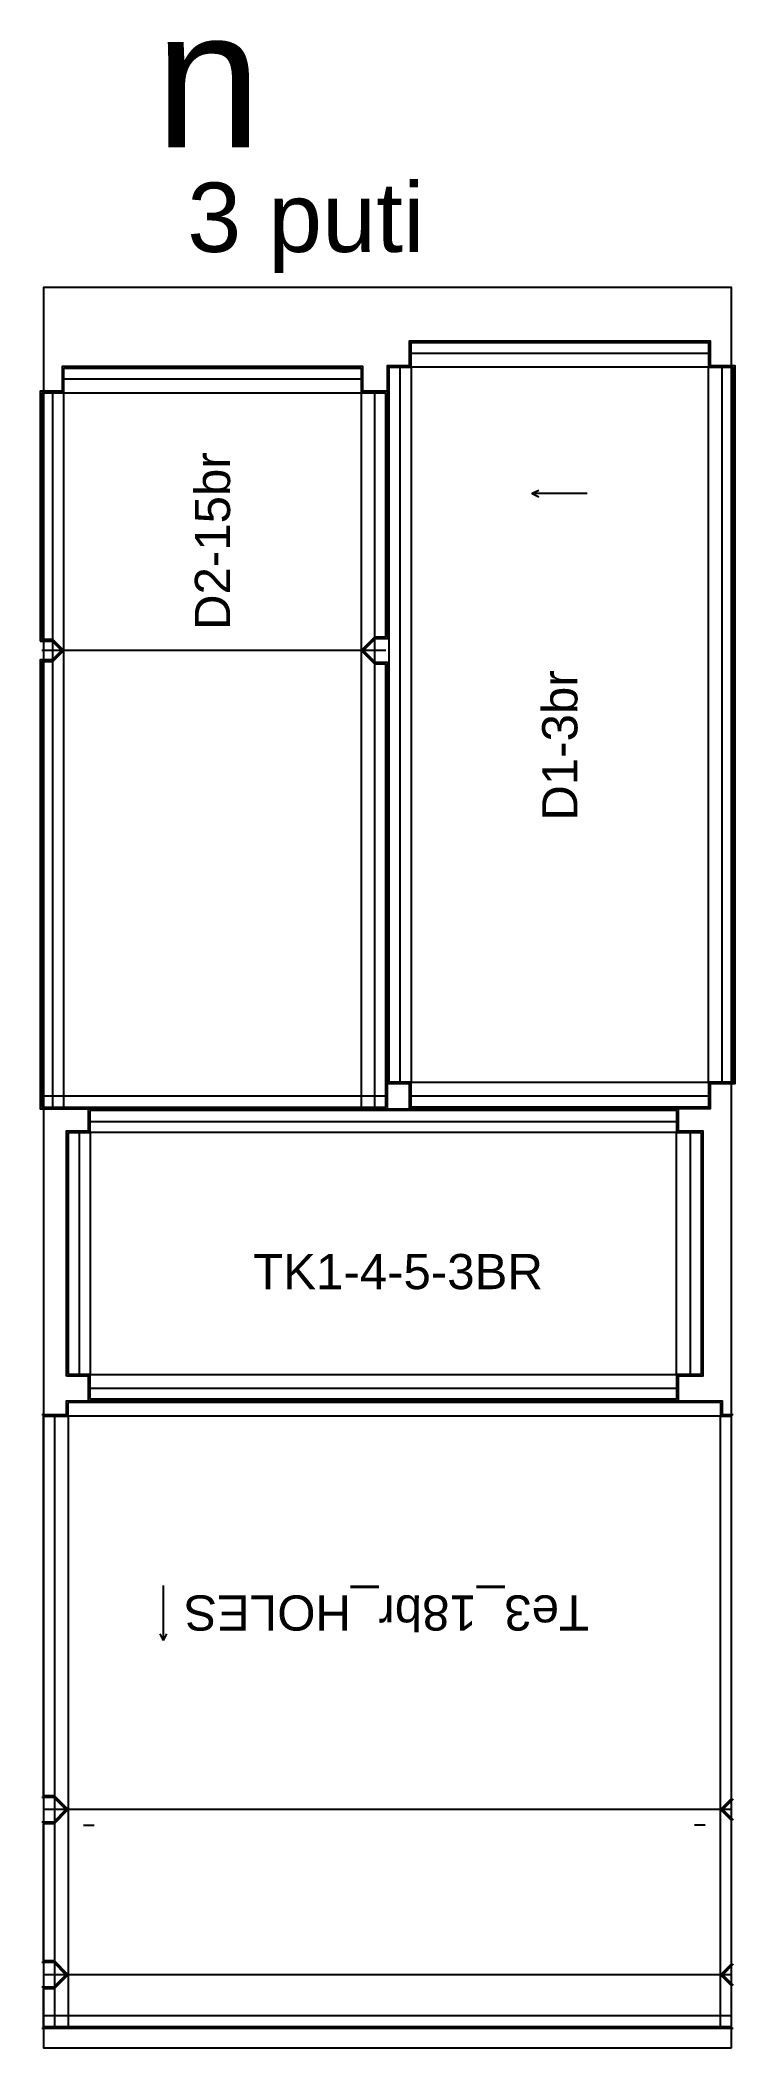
# Model space of a CAD drawing. Header units: inches. Extents: x -6 to 1256, y 0 to 3649.
import ezdxf

# ---------------------------------------------------------------- set-up
doc = ezdxf.new("R2010")
doc.units = ezdxf.units.IN
doc.header["$MEASUREMENT"] = 0
for name, color, linetype in [('CUT', 3, 'Continuous'), ('FREZ', 6, 'Continuous'), ('holes', 5, 'Continuous'), ('sheets', 140, 'Continuous')]:
    doc.layers.add(name, color=color, linetype=linetype)
doc.styles.get("Standard").update_dxf_attribs({"font": 'arial.ttf'})

msp = doc.modelspace()

# ---------------------------------------------------------------- linework, layer by layer
for p, q in [((37, 3053), (577, 3053)), ((37, 3008), (37, 3053)), ((577, 3053), (577, 3008)), ((-3, 2560), (-3, 3008)), ((-3, 3008), (37, 3008)), ((577, 3008), (622, 3008)), ((622, 2565), (622, 3008)), ((988, 2825), (888, 2825)), ((17, 2560), (-3, 2560)), ((37, 2540), (17, 2560)), ((577, 2540), (602, 2565)), ((602, 2565), (622, 2565)), ((-3, 1710), (-3, 2520)), ((-3, 2520), (17, 2520)), ((17, 2520), (37, 2540)), ((602, 2515), (577, 2540)), ((622, 2515), (602, 2515)), ((622, 1710), (622, 2515)), ((-3, 1710), (622, 1710)), ((1150, 1704), (85, 1704)), ((85, 1664), (85, 1704)), ((1150, 1704), (1150, 1664)), ((45, 1664), (45, 1224)), ((45, 1664), (85, 1664)), ((1150, 1664), (1195, 1664)), ((1195, 1664), (1195, 1224)), ((85, 1224), (45, 1224)), ((85, 1179), (85, 1224)), ((1195, 1224), (1150, 1224)), ((1150, 1224), (1150, 1179)), ((1230, 1173), (45, 1173)), ((45, 1148), (45, 1173)), ((1150, 1179), (85, 1179)), ((1230, 1173), (1230, 1148)), ((0, 458), (0, 1148)), ((0, 1148), (45, 1148)), ((1230, 1148), (1250, 1148)), ((1250, 453), (1250, 1148)), ((217.5, 840.5), (217.5, 740.5)), ((211.5, 752.5), (217.5, 740.5)), ((223.5, 752.5), (217.5, 740.5)), ((20, 458), (0, 458)), ((45, 433), (20, 458)), ((1230, 433), (1250, 453)), ((0, 283), (0, 408)), ((0, 408), (20, 408)), ((20, 408), (45, 433)), ((1250, 413), (1230, 433)), ((1250, 283), (1250, 413)), ((0, 158), (0, 283)), ((1250, 153), (1250, 283)), ((20, 158), (0, 158)), ((45, 133), (20, 158)), ((1230, 133), (1250, 153)), ((20, 108), (45, 133)), ((1250, 113), (1230, 133)), ((1250, 38), (1250, 113)), ((0, 38), (0, 108)), ((0, 108), (20, 108)), ((1250, 38), (0, 38))]:
    msp.add_line(p, q)
msp.add_lwpolyline([(1253, 3055), (1253, 1755), (1208, 1755), (1208, 1710), (668, 1710), (668, 1755), (628, 1755), (628, 3055), (668, 3055), (668, 3100), (1208, 3100), (1208, 3055)], close=True)
msp.add_lwpolyline([(900, 2831), (888, 2825), (900, 2819)])
at = {"layer": 'CUT'}
for points in [[(625, 3011), (625, 3058), (665, 3058), (665, 3103), (1211, 3103), (1211, 3058), (1256, 3058), (1256, 1752), (1211, 1752), (1211, 1707), (665, 1707), (665, 1752), (625, 1752)], [(-3, 1151), (42, 1151), (42, 1176), (1233, 1176), (1233, 1151), (1253, 1151)], [(-3, 411), (18.8, 411), (40.8, 433), (18.8, 455), (-3, 455)], [(1253, 451.8), (1234.2, 433), (1253, 414.2)], [(-3, 111), (18.8, 111), (40.8, 133), (18.8, 155), (-3, 155)], [(1253, 151.8), (1234.2, 133), (1253, 114.2)], [(1253, 35), (-3, 35)]]:
    msp.add_lwpolyline(points, dxfattribs=at)
for points in [[(-6, 2557), (15.8, 2557), (32.8, 2540), (15.8, 2523), (-6, 2523), (-6, 1707), (625, 1707), (625, 2518), (603.2, 2518), (581.2, 2540), (603.2, 2562), (625, 2562), (625, 3011), (580, 3011), (580, 3056), (34, 3056), (34, 3011), (-6, 3011)], [(42, 1221), (42, 1667), (82, 1667), (82, 1707), (1153, 1707), (1153, 1667), (1198, 1667), (1198, 1221), (1153, 1221), (1153, 1176), (82, 1176), (82, 1221)]]:
    msp.add_lwpolyline(points, close=True, dxfattribs=at)
at = {"layer": 'FREZ'}
for p, q in [((1208, 3080), (668, 3080)), ((577, 3033), (37, 3033)), ((648, 1755), (648, 3055)), ((1233, 1755), (1233, 3055)), ((17, 1710), (17, 3008)), ((602, 1710), (602, 3008)), ((622, 2540), (-3, 2540)), ((622, 1730), (-3, 1730)), ((1208, 1730), (668, 1730)), ((85, 1684), (1150, 1684)), ((65, 1664), (65, 1224)), ((1175, 1664), (1175, 1224)), ((85, 1199), (1150, 1199)), ((20, 1148), (20, 38)), ((1250, 433), (0, 433)), ((1250, 133), (0, 133)), ((1250, 58), (0, 58))]:
    msp.add_line(p, q, dxfattribs=at)
for points in [[(668, 1755), (1208, 1755), (1208, 3055), (668, 3055)], [(1150, 1664), (85, 1664), (85, 1224), (1150, 1224)]]:
    msp.add_lwpolyline(points, close=True, dxfattribs=at)
for points in [[(37, 1710), (37, 3008), (577, 3008), (577, 1710)], [(1230, 38), (1230, 1148), (45, 1148), (45, 38)]]:
    msp.add_lwpolyline(points, dxfattribs=at)
at = {"layer": 'holes'}
for p, q in [((73, 405), (92, 405)), ((1202, 405), (1183, 405))]:
    msp.add_line(p, q, dxfattribs=at)
at = {"layer": 'sheets'}
msp.add_lwpolyline([(1250, 0), (1250, 3200), (0, 3200), (0, 0)], close=True, dxfattribs=at)

# ---------------------------------------------------------------- texts
for s, rotation, p in [('D2-15br', 90, (339, 2577.2)), ('D1-3br', 90, (970, 2230.6)), ('Te3_18br_HOLES', 180, (991.1, 822.5))]:
    msp.add_text(s, height=64, rotation=rotation).set_placement(p)
msp.add_text('TK1-4-5-3BR', height=64).set_placement((380.8, 1379))
for s, height, p in [('n', 248.9, (202.5, 3454.6)), ('3 puti', 126.16, (261.3, 3264.3))]:
    msp.add_text(s, height=height, dxfattribs=at).set_placement(p)

doc.saveas('drawing.dxf')
